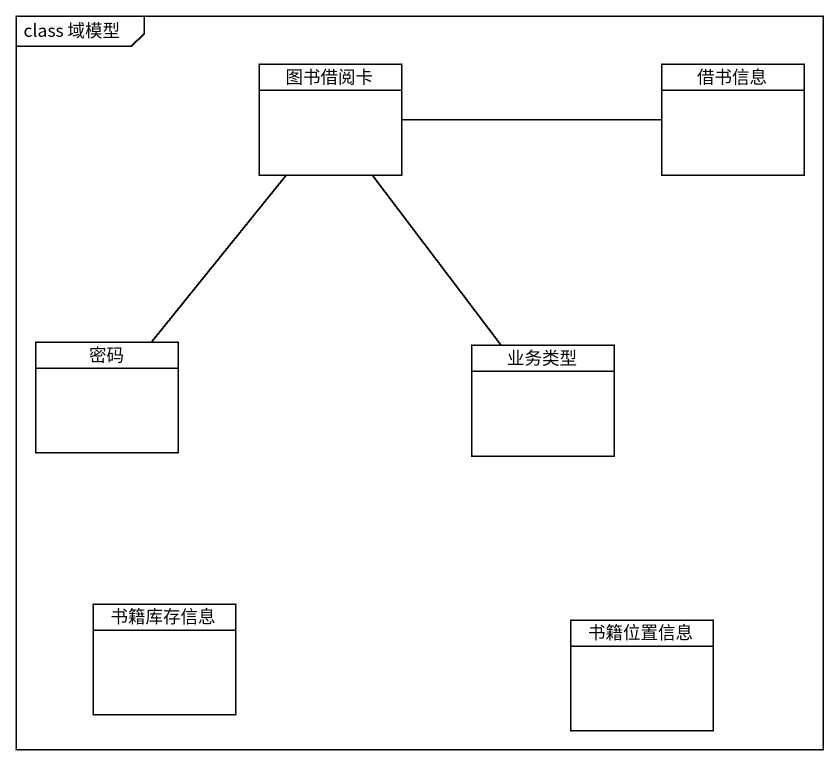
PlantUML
@startuml
mainframe class 域模型
hide circle
hide empty members
class 图书借阅卡
class 借书信息
class 密码
class 业务类型
class 书籍库存信息
class 书籍位置信息
图书借阅卡 -right- 借书信息
图书借阅卡 -- 密码
图书借阅卡 -- 业务类型
@enduml
